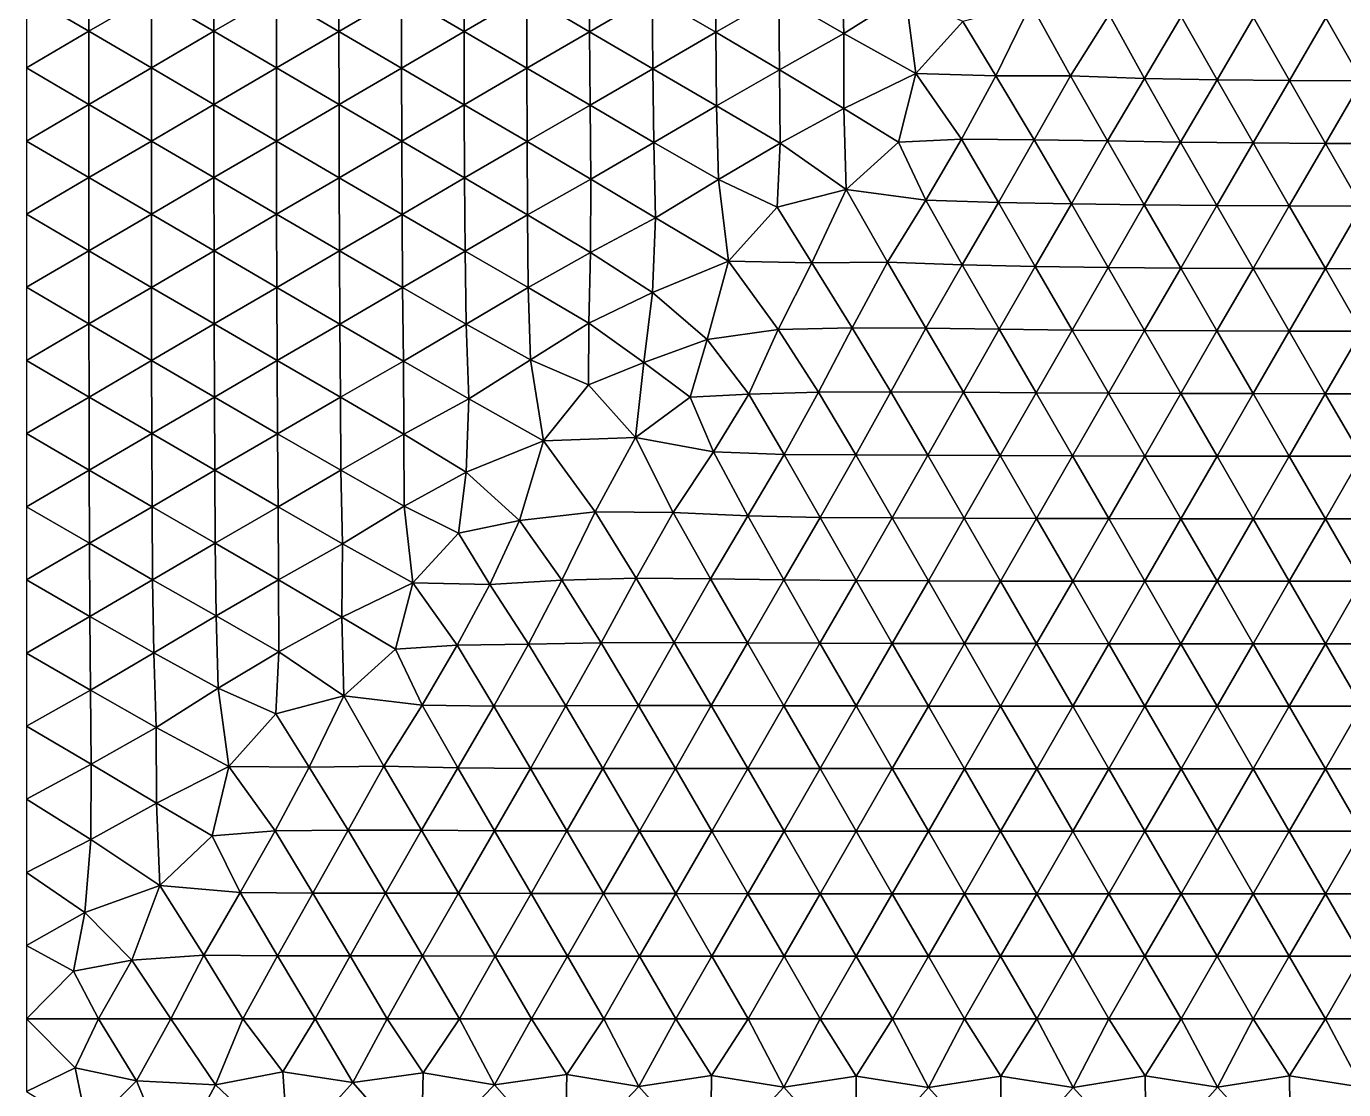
# Model space of a CAD drawing. Header units: metres. Extents: x 1 to 72, y -280 to 0.
# Drawn here: x 1 to 4.651, y -7.696 to -4.75 of the extents above; entities that cross this region are included whole.
import ezdxf

# ---------------------------------------------------------------- set-up
doc = ezdxf.new("R2010")
doc.units = ezdxf.units.M

msp = doc.modelspace()

# ---------------------------------------------------------------- linework, layer by layer
at = {"layer": 'layer', "color": 0}
for points in [[(1.17323, -4.56082), (1, -4.66216), (1.17324, -4.76352)], [(1.17323, -4.56082), (1.17324, -4.76352), (1.34646, -4.66218)], [(1.51968, -4.56084), (1.34646, -4.66218), (1.51974, -4.76356)], [(1.51968, -4.56084), (1.51974, -4.76356), (1.69297, -4.66223)], [(1.86622, -4.5609), (1.69297, -4.66223), (1.86635, -4.76366)], [(1.86622, -4.5609), (1.86635, -4.76366), (2.03964, -4.66237)], [(2.21295, -4.56109), (2.03964, -4.66237), (2.21329, -4.76399)], [(2.21295, -4.56109), (2.21329, -4.76399), (2.38674, -4.66276)], [(2.56021, -4.56149), (2.38674, -4.66276), (2.56111, -4.76476)], [(2.56021, -4.56149), (2.56111, -4.76476), (2.7348, -4.66353)], [(2.90857, -4.56224), (2.7348, -4.66353), (2.91049, -4.76614)], [(2.90857, -4.56224), (2.91049, -4.76614), (3.08509, -4.66498)], [(3.25876, -4.56261), (3.08509, -4.66498), (3.26585, -4.76939)], [(3.25876, -4.56261), (3.26585, -4.76939), (3.43617, -4.66182)], [(1, -4.66216), (1, -4.86486), (1.17324, -4.76352)], [(1.34646, -4.66218), (1.17324, -4.76352), (1.34651, -4.86489)], [(1.34646, -4.66218), (1.34651, -4.86489), (1.51974, -4.76356)], [(1.69297, -4.66223), (1.51974, -4.76356), (1.69309, -4.86496)], [(1.69297, -4.66223), (1.69309, -4.86496), (1.86635, -4.76366)], [(2.03964, -4.66237), (1.86635, -4.76366), (2.0399, -4.86519)], [(2.03964, -4.66237), (2.0399, -4.86519), (2.21329, -4.76399)], [(2.38674, -4.66276), (2.21329, -4.76399), (2.38741, -4.86591)], [(2.38674, -4.66276), (2.38741, -4.86591), (2.56111, -4.76476)], [(2.7348, -4.66353), (2.56111, -4.76476), (2.73649, -4.86726)], [(2.7348, -4.66353), (2.73649, -4.86726), (2.91049, -4.76614)], [(3.08509, -4.66498), (2.91049, -4.76614), (3.08766, -4.87004)], [(3.08509, -4.66498), (3.08766, -4.87004), (3.26585, -4.76939)], [(3.43617, -4.66182), (3.26585, -4.76939), (3.46519, -4.88061)], [(3.43617, -4.66182), (3.46519, -4.88061), (3.59504, -4.73598)], [(3.59504, -4.73598), (3.68705, -4.88657), (3.78409, -4.68799)], [(3.68705, -4.88657), (3.89344, -4.88645), (3.78409, -4.68799)], [(3.78409, -4.68799), (3.89344, -4.88645), (4.00106, -4.71691)], [(3.59504, -4.73598), (3.46519, -4.88061), (3.68705, -4.88657)], [(3.89344, -4.88645), (4.09839, -4.89401), (4.00106, -4.71691)], [(4.00106, -4.71691), (4.09839, -4.89401), (4.20039, -4.72263)], [(4.09839, -4.89401), (4.29985, -4.89789), (4.20039, -4.72263)], [(4.20039, -4.72263), (4.29985, -4.89789), (4.40087, -4.72504)], [(4.29985, -4.89789), (4.50055, -4.89981), (4.40087, -4.72504)], [(4.40087, -4.72504), (4.50055, -4.89981), (4.60151, -4.72645)], [(4.50055, -4.89981), (4.70092, -4.90074), (4.60151, -4.72645)], [(4.60151, -4.72645), (4.70092, -4.90074), (4.80192, -4.72717)], [(1.17324, -4.76352), (1, -4.86486), (1.17327, -4.96623)], [(1.17324, -4.76352), (1.17327, -4.96623), (1.34651, -4.86489)], [(1.51974, -4.76356), (1.34651, -4.86489), (1.51984, -4.96628)], [(1.51974, -4.76356), (1.51984, -4.96628), (1.69309, -4.86496)], [(1.86635, -4.76366), (1.69309, -4.86496), (1.86659, -4.96643)], [(1.86635, -4.76366), (1.86659, -4.96643), (2.0399, -4.86519)], [(2.21329, -4.76399), (2.0399, -4.86519), (2.21379, -4.96695)], [(2.21329, -4.76399), (2.21379, -4.96695), (2.38741, -4.86591)], [(2.56111, -4.76476), (2.38741, -4.86591), (2.56245, -4.96844)], [(2.56111, -4.76476), (2.56245, -4.96844), (2.73649, -4.86726)], [(2.91049, -4.76614), (2.73649, -4.86726), (2.91306, -4.9702)], [(2.91049, -4.76614), (2.91306, -4.9702), (3.08766, -4.87004)], [(3.26585, -4.76939), (3.08766, -4.87004), (3.26578, -4.97755)], [(3.26585, -4.76939), (3.26578, -4.97755), (3.46519, -4.88061)], [(1, -4.86486), (1, -5.06757), (1.17327, -4.96623)], [(1.34651, -4.86489), (1.17327, -4.96623), (1.34658, -5.06761)], [(1.34651, -4.86489), (1.34658, -5.06761), (1.51984, -4.96628)], [(1.69309, -4.86496), (1.51984, -4.96628), (1.6933, -5.06771)], [(1.69309, -4.86496), (1.6933, -5.06771), (1.86659, -4.96643)], [(2.0399, -4.86519), (1.86659, -4.96643), (2.04035, -5.06802)], [(2.0399, -4.86519), (2.04035, -5.06802), (2.21379, -4.96695)], [(2.38741, -4.86591), (2.21379, -4.96695), (2.38827, -5.06921)], [(2.38741, -4.86591), (2.38827, -5.06921), (2.56245, -4.96844)], [(2.73649, -4.86726), (2.56245, -4.96844), (2.73932, -5.07187)], [(2.73649, -4.86726), (2.73932, -5.07187), (2.91306, -4.9702)], [(3.08766, -4.87004), (2.91306, -4.9702), (3.08914, -5.07375)], [(3.08766, -4.87004), (3.08914, -5.07375), (3.26578, -4.97755)], [(3.46519, -4.88061), (3.26578, -4.97755), (3.41735, -5.07097)], [(3.46519, -4.88061), (3.41735, -5.07097), (3.5916, -5.06227)], [(3.46519, -4.88061), (3.5916, -5.06227), (3.68705, -4.88657)], [(3.5916, -5.06227), (3.79328, -5.06402), (3.68705, -4.88657)], [(3.68705, -4.88657), (3.79328, -5.06402), (3.89344, -4.88645)], [(3.79328, -5.06402), (3.99652, -5.06722), (3.89344, -4.88645)], [(3.89344, -4.88645), (3.99652, -5.06722), (4.09839, -4.89401)], [(3.99652, -5.06722), (4.1988, -5.07075), (4.09839, -4.89401)], [(4.09839, -4.89401), (4.1988, -5.07075), (4.29985, -4.89789)], [(4.1988, -5.07075), (4.39985, -5.07293), (4.29985, -4.89789)], [(4.29985, -4.89789), (4.39985, -5.07293), (4.50055, -4.89981)], [(4.39985, -5.07293), (4.60032, -5.07405), (4.50055, -4.89981)], [(4.50055, -4.89981), (4.60032, -5.07405), (4.70092, -4.90074)], [(4.60032, -5.07405), (4.80051, -5.07455), (4.70092, -4.90074)], [(1.17327, -4.96623), (1, -5.06757), (1.17332, -5.16894)], [(1.17327, -4.96623), (1.17332, -5.16894), (1.34658, -5.06761)], [(1.51984, -4.96628), (1.34658, -5.06761), (1.52, -5.16901)], [(1.51984, -4.96628), (1.52, -5.16901), (1.6933, -5.06771)], [(1.86659, -4.96643), (1.6933, -5.06771), (1.86701, -5.16921)], [(1.86659, -4.96643), (1.86701, -5.16921), (2.04035, -5.06802)], [(2.21379, -4.96695), (2.04035, -5.06802), (2.21451, -5.16985)], [(2.21379, -4.96695), (2.21451, -5.16985), (2.38827, -5.06921)], [(2.56245, -4.96844), (2.38827, -5.06921), (2.56405, -5.1728)], [(2.56245, -4.96844), (2.56405, -5.1728), (2.73932, -5.07187)], [(2.91306, -4.9702), (2.73932, -5.07187), (2.91833, -5.17415)], [(2.91306, -4.9702), (2.91833, -5.17415), (3.08914, -5.07375)], [(3.26578, -4.97755), (3.08914, -5.07375), (3.27245, -5.20185)], [(3.26578, -4.97755), (3.27245, -5.20185), (3.41735, -5.07097)], [(1, -5.06757), (1, -5.27027), (1.17332, -5.16894)], [(1.34658, -5.06761), (1.17332, -5.16894), (1.3467, -5.27033)], [(1.34658, -5.06761), (1.3467, -5.27033), (1.52, -5.16901)], [(1.6933, -5.06771), (1.52, -5.16901), (1.69366, -5.27047)], [(1.6933, -5.06771), (1.69366, -5.27047), (1.86701, -5.16921)], [(2.04035, -5.06802), (1.86701, -5.16921), (2.04116, -5.27082)], [(2.04035, -5.06802), (2.04116, -5.27082), (2.21451, -5.16985)], [(2.38827, -5.06921), (2.21451, -5.16985), (2.38906, -5.27221)], [(2.38827, -5.06921), (2.38906, -5.27221), (2.56405, -5.1728)], [(2.73932, -5.07187), (2.56405, -5.1728), (2.74408, -5.2802)], [(2.73932, -5.07187), (2.74408, -5.2802), (2.91833, -5.17415)], [(3.08914, -5.07375), (2.91833, -5.17415), (3.08044, -5.25072)], [(3.08914, -5.07375), (3.08044, -5.25072), (3.27245, -5.20185)], [(3.27245, -5.20185), (3.49261, -5.23146), (3.41735, -5.07097)], [(3.41735, -5.07097), (3.49261, -5.23146), (3.5916, -5.06227)], [(3.49261, -5.23146), (3.69405, -5.23791), (3.5916, -5.06227)], [(3.5916, -5.06227), (3.69405, -5.23791), (3.79328, -5.06402)], [(3.69405, -5.23791), (3.89625, -5.24146), (3.79328, -5.06402)], [(3.79328, -5.06402), (3.89625, -5.24146), (3.99652, -5.06722)], [(3.89625, -5.24146), (4.09818, -5.24419), (3.99652, -5.06722)], [(3.99652, -5.06722), (4.09818, -5.24419), (4.1988, -5.07075)], [(4.09818, -5.24419), (4.29937, -5.24615), (4.1988, -5.07075)], [(4.1988, -5.07075), (4.29937, -5.24615), (4.39985, -5.07293)], [(4.29937, -5.24615), (4.49994, -5.24728), (4.39985, -5.07293)], [(4.39985, -5.07293), (4.49994, -5.24728), (4.60032, -5.07405)], [(4.49994, -5.24728), (4.70018, -5.24784), (4.60032, -5.07405)], [(4.60032, -5.07405), (4.70018, -5.24784), (4.80051, -5.07455)], [(1.17332, -5.16894), (1, -5.27027), (1.1734, -5.37165)], [(1.17332, -5.16894), (1.1734, -5.37165), (1.3467, -5.27033)], [(1.52, -5.16901), (1.3467, -5.27033), (1.52027, -5.37175)], [(1.52, -5.16901), (1.52027, -5.37175), (1.69366, -5.27047)], [(1.86701, -5.16921), (1.69366, -5.27047), (1.86776, -5.37203)], [(1.86701, -5.16921), (1.86776, -5.37203), (2.04116, -5.27082)], [(2.21451, -5.16985), (2.04116, -5.27082), (2.21587, -5.37249)], [(2.21451, -5.16985), (2.21587, -5.37249), (2.38906, -5.27221)], [(2.56405, -5.1728), (2.38906, -5.27221), (2.56332, -5.37627)], [(2.56405, -5.1728), (2.56332, -5.37627), (2.74408, -5.2802)], [(2.91833, -5.17415), (2.74408, -5.2802), (2.94637, -5.40043)], [(2.91833, -5.17415), (2.94637, -5.40043), (3.08044, -5.25072)], [(3.08044, -5.25072), (3.17656, -5.40526), (3.27245, -5.20185)], [(3.17656, -5.40526), (3.38637, -5.40365), (3.27245, -5.20185)], [(3.27245, -5.20185), (3.38637, -5.40365), (3.49261, -5.23146)], [(3.08044, -5.25072), (2.94637, -5.40043), (3.17656, -5.40526)], [(3.38637, -5.40365), (3.59335, -5.41087), (3.49261, -5.23146)], [(3.49261, -5.23146), (3.59335, -5.41087), (3.69405, -5.23791)], [(3.59335, -5.41087), (3.79624, -5.41514), (3.69405, -5.23791)], [(3.69405, -5.23791), (3.79624, -5.41514), (3.89625, -5.24146)], [(3.79624, -5.41514), (3.99802, -5.41781), (3.89625, -5.24146)], [(3.89625, -5.24146), (3.99802, -5.41781), (4.09818, -5.24419)], [(3.99802, -5.41781), (4.19913, -5.41952), (4.09818, -5.24419)], [(4.09818, -5.24419), (4.19913, -5.41952), (4.29937, -5.24615)], [(4.19913, -5.41952), (4.39973, -5.42055), (4.29937, -5.24615)], [(4.29937, -5.24615), (4.39973, -5.42055), (4.49994, -5.24728)], [(4.39973, -5.42055), (4.6, -5.42109), (4.49994, -5.24728)], [(4.49994, -5.24728), (4.6, -5.42109), (4.70018, -5.24784)], [(4.6, -5.42109), (4.8001, -5.42133), (4.70018, -5.24784)], [(1, -5.27027), (1, -5.47297), (1.1734, -5.37165)], [(1.3467, -5.27033), (1.1734, -5.37165), (1.3469, -5.47304)], [(1.3467, -5.27033), (1.3469, -5.47304), (1.52027, -5.37175)], [(1.69366, -5.27047), (1.52027, -5.37175), (1.69422, -5.47326)], [(1.69366, -5.27047), (1.69422, -5.47326), (1.86776, -5.37203)], [(2.04116, -5.27082), (1.86776, -5.37203), (2.04274, -5.47374)], [(2.04116, -5.27082), (2.04274, -5.47374), (2.21587, -5.37249)], [(2.38906, -5.27221), (2.21587, -5.37249), (2.39034, -5.47364)], [(2.38906, -5.27221), (2.39034, -5.47364), (2.56332, -5.37627)], [(2.74408, -5.2802), (2.56332, -5.37627), (2.7352, -5.48766)], [(2.74408, -5.2802), (2.7352, -5.48766), (2.94637, -5.40043)], [(1.1734, -5.37165), (1, -5.47297), (1.17352, -5.57435)], [(1.1734, -5.37165), (1.17352, -5.57435), (1.3469, -5.47304)], [(1.52027, -5.37175), (1.3469, -5.47304), (1.52068, -5.57449)], [(1.52027, -5.37175), (1.52068, -5.57449), (1.69422, -5.47326)], [(1.86776, -5.37203), (1.69422, -5.47326), (1.86892, -5.57497)], [(1.86776, -5.37203), (1.86892, -5.57497), (2.04274, -5.47374)], [(2.21587, -5.37249), (2.04274, -5.47374), (2.21929, -5.57535)], [(2.21587, -5.37249), (2.21929, -5.57535), (2.39034, -5.47364)], [(2.56332, -5.37627), (2.39034, -5.47364), (2.5592, -5.57244)], [(2.56332, -5.37627), (2.5592, -5.57244), (2.7352, -5.48766)], [(2.94637, -5.40043), (2.7352, -5.48766), (2.88705, -5.61715)], [(2.94637, -5.40043), (2.88705, -5.61715), (3.08327, -5.58996)], [(2.94637, -5.40043), (3.08327, -5.58996), (3.17656, -5.40526)], [(3.08327, -5.58996), (3.28877, -5.58532), (3.17656, -5.40526)], [(3.17656, -5.40526), (3.28877, -5.58532), (3.38637, -5.40365)], [(3.28877, -5.58532), (3.49326, -5.58614), (3.38637, -5.40365)], [(3.38637, -5.40365), (3.49326, -5.58614), (3.59335, -5.41087)], [(3.49326, -5.58614), (3.69635, -5.58909), (3.59335, -5.41087)], [(3.59335, -5.41087), (3.69635, -5.58909), (3.79624, -5.41514)], [(3.69635, -5.58909), (3.89809, -5.59143), (3.79624, -5.41514)], [(3.79624, -5.41514), (3.89809, -5.59143), (3.99802, -5.41781)], [(3.89809, -5.59143), (4.09909, -5.59296), (3.99802, -5.41781)], [(3.99802, -5.41781), (4.09909, -5.59296), (4.19913, -5.41952)], [(4.09909, -5.59296), (4.29964, -5.59385), (4.19913, -5.41952)], [(4.19913, -5.41952), (4.29964, -5.59385), (4.39973, -5.42055)], [(4.29964, -5.59385), (4.4999, -5.59434), (4.39973, -5.42055)], [(4.39973, -5.42055), (4.4999, -5.59434), (4.6, -5.42109)], [(4.4999, -5.59434), (4.70001, -5.59457), (4.6, -5.42109)], [(4.6, -5.42109), (4.70001, -5.59457), (4.8001, -5.42133)], [(1, -5.47297), (1, -5.67568), (1.17352, -5.57435)], [(1.3469, -5.47304), (1.17352, -5.57435), (1.34719, -5.67574)], [(1.3469, -5.47304), (1.34719, -5.67574), (1.52068, -5.57449)], [(1.69422, -5.47326), (1.52068, -5.57449), (1.69499, -5.67604)], [(1.69422, -5.47326), (1.69499, -5.67604), (1.86892, -5.57497)], [(2.04274, -5.47374), (1.86892, -5.57497), (2.04523, -5.67721)], [(2.04274, -5.47374), (2.04523, -5.67721), (2.21929, -5.57535)], [(2.39034, -5.47364), (2.21929, -5.57535), (2.39748, -5.67395)], [(2.39034, -5.47364), (2.39748, -5.67395), (2.5592, -5.57244)], [(2.7352, -5.48766), (2.5592, -5.57244), (2.71169, -5.68094)], [(2.7352, -5.48766), (2.71169, -5.68094), (2.88705, -5.61715)], [(1.17352, -5.57435), (1, -5.67568), (1.17371, -5.77704)], [(1.17352, -5.57435), (1.17371, -5.77704), (1.34719, -5.67574)], [(1.52068, -5.57449), (1.34719, -5.67574), (1.52127, -5.77718)], [(1.52068, -5.57449), (1.52127, -5.77718), (1.69499, -5.67604)], [(1.86892, -5.57497), (1.69499, -5.67604), (1.87018, -5.77783)], [(1.86892, -5.57497), (1.87018, -5.77783), (2.04523, -5.67721)], [(2.21929, -5.57535), (2.04523, -5.67721), (2.22637, -5.78163)], [(2.21929, -5.57535), (2.22637, -5.78163), (2.39748, -5.67395)], [(2.5592, -5.57244), (2.39748, -5.67395), (2.55818, -5.74293)], [(2.5592, -5.57244), (2.55818, -5.74293), (2.71169, -5.68094)], [(3.08327, -5.58996), (3.19529, -5.76347), (3.28877, -5.58532)], [(3.19529, -5.76347), (3.39562, -5.76257), (3.28877, -5.58532)], [(3.28877, -5.58532), (3.39562, -5.76257), (3.49326, -5.58614)], [(2.71169, -5.68094), (2.83961, -5.77698), (2.88705, -5.61715)], [(2.83961, -5.77698), (3.00198, -5.76893), (2.88705, -5.61715)], [(2.88705, -5.61715), (3.00198, -5.76893), (3.08327, -5.58996)], [(3.00198, -5.76893), (3.19529, -5.76347), (3.08327, -5.58996)], [(3.39562, -5.76257), (3.59712, -5.76368), (3.49326, -5.58614)], [(3.49326, -5.58614), (3.59712, -5.76368), (3.69635, -5.58909)], [(3.59712, -5.76368), (3.79838, -5.76524), (3.69635, -5.58909)], [(3.69635, -5.58909), (3.79838, -5.76524), (3.89809, -5.59143)], [(3.79838, -5.76524), (3.99918, -5.76644), (3.89809, -5.59143)], [(3.89809, -5.59143), (3.99918, -5.76644), (4.09909, -5.59296)], [(3.99918, -5.76644), (4.19964, -5.76719), (4.09909, -5.59296)], [(4.09909, -5.59296), (4.19964, -5.76719), (4.29964, -5.59385)], [(4.19964, -5.76719), (4.39987, -5.76759), (4.29964, -5.59385)], [(4.29964, -5.59385), (4.39987, -5.76759), (4.4999, -5.59434)], [(4.39987, -5.76759), (4.59997, -5.76779), (4.4999, -5.59434)], [(4.4999, -5.59434), (4.59997, -5.76779), (4.70001, -5.59457)], [(4.59997, -5.76779), (4.80001, -5.76788), (4.70001, -5.59457)], [(1, -5.67568), (1, -5.87838), (1.17371, -5.77704)], [(1.34719, -5.67574), (1.17371, -5.77704), (1.34767, -5.8784)], [(1.34719, -5.67574), (1.34767, -5.8784), (1.52127, -5.77718)], [(1.69499, -5.67604), (1.52127, -5.77718), (1.69606, -5.87871)], [(1.69499, -5.67604), (1.69606, -5.87871), (1.87018, -5.77783)], [(2.04523, -5.67721), (1.87018, -5.77783), (2.04615, -5.88018)], [(2.04523, -5.67721), (2.04615, -5.88018), (2.22637, -5.78163)], [(2.39748, -5.67395), (2.22637, -5.78163), (2.43313, -5.89812)], [(2.39748, -5.67395), (2.43313, -5.89812), (2.55818, -5.74293)], [(2.55818, -5.74293), (2.68844, -5.88887), (2.71169, -5.68094)], [(2.71169, -5.68094), (2.68844, -5.88887), (2.83961, -5.77698)], [(2.55818, -5.74293), (2.43313, -5.89812), (2.68844, -5.88887)], [(3.00198, -5.76893), (3.10022, -5.93628), (3.19529, -5.76347)], [(3.10022, -5.93628), (3.29845, -5.9374), (3.19529, -5.76347)], [(3.19529, -5.76347), (3.29845, -5.9374), (3.39562, -5.76257)], [(3.29845, -5.9374), (3.49842, -5.93818), (3.39562, -5.76257)], [(3.39562, -5.76257), (3.49842, -5.93818), (3.59712, -5.76368)], [(3.49842, -5.93818), (3.69891, -5.93912), (3.59712, -5.76368)], [(3.59712, -5.76368), (3.69891, -5.93912), (3.79838, -5.76524)], [(3.69891, -5.93912), (3.89938, -5.93996), (3.79838, -5.76524)], [(3.79838, -5.76524), (3.89938, -5.93996), (3.99918, -5.76644)], [(3.89938, -5.93996), (4.0997, -5.94053), (3.99918, -5.76644)], [(3.99918, -5.76644), (4.0997, -5.94053), (4.19964, -5.76719)], [(4.0997, -5.94053), (4.29987, -5.94086), (4.19964, -5.76719)], [(4.19964, -5.76719), (4.29987, -5.94086), (4.39987, -5.76759)], [(4.29987, -5.94086), (4.49996, -5.94102), (4.39987, -5.76759)], [(4.39987, -5.76759), (4.49996, -5.94102), (4.59997, -5.76779)], [(4.49996, -5.94102), (4.7, -5.9411), (4.59997, -5.76779)], [(4.59997, -5.76779), (4.7, -5.9411), (4.80001, -5.76788)], [(1.17371, -5.77704), (1, -5.87838), (1.17405, -5.97971)], [(1.17371, -5.77704), (1.17405, -5.97971), (1.34767, -5.8784)], [(1.52127, -5.77718), (1.34767, -5.8784), (1.52219, -5.97979)], [(1.52127, -5.77718), (1.52219, -5.97979), (1.69606, -5.87871)], [(1.87018, -5.77783), (1.69606, -5.87871), (1.87179, -5.98017)], [(1.87018, -5.77783), (1.87179, -5.98017), (2.04615, -5.88018)], [(2.22637, -5.78163), (2.04615, -5.88018), (2.21912, -5.9854)], [(2.22637, -5.78163), (2.21912, -5.9854), (2.43313, -5.89812)], [(2.68844, -5.88887), (2.90417, -5.92936), (2.83961, -5.77698)], [(2.90417, -5.92936), (3.00198, -5.76893), (2.83961, -5.77698)], [(2.90417, -5.92936), (3.10022, -5.93628), (3.00198, -5.76893)], [(1, -5.87838), (1, -6.08108), (1.17405, -5.97971)], [(1.34767, -5.8784), (1.17405, -5.97971), (1.34846, -6.08098)], [(1.34767, -5.8784), (1.34846, -6.08098), (1.52219, -5.97979)], [(1.69606, -5.87871), (1.52219, -5.97979), (1.69779, -6.08138)], [(1.69606, -5.87871), (1.69779, -6.08138), (1.87179, -5.98017)], [(2.04615, -5.88018), (1.87179, -5.98017), (2.04663, -6.07924)], [(2.04615, -5.88018), (2.04663, -6.07924), (2.21912, -5.9854)], [(2.43313, -5.89812), (2.21912, -5.9854), (2.36626, -6.11914)], [(2.43313, -5.89812), (2.36626, -6.11914), (2.57631, -6.09483)], [(2.43313, -5.89812), (2.57631, -6.09483), (2.68844, -5.88887)], [(2.57631, -6.09483), (2.79281, -6.09692), (2.68844, -5.88887)], [(2.68844, -5.88887), (2.79281, -6.09692), (2.90417, -5.92936)], [(2.79281, -6.09692), (2.99907, -6.10664), (2.90417, -5.92936)], [(2.90417, -5.92936), (2.99907, -6.10664), (3.10022, -5.93628)], [(2.99907, -6.10664), (3.1996, -6.11059), (3.10022, -5.93628)], [(3.10022, -5.93628), (3.1996, -6.11059), (3.29845, -5.9374)], [(3.1996, -6.11059), (3.39942, -6.11207), (3.29845, -5.9374)], [(3.29845, -5.9374), (3.39942, -6.11207), (3.49842, -5.93818)], [(3.39942, -6.11207), (3.59945, -6.11288), (3.49842, -5.93818)], [(3.49842, -5.93818), (3.59945, -6.11288), (3.69891, -5.93912)], [(3.59945, -6.11288), (3.79962, -6.11347), (3.69891, -5.93912)], [(3.69891, -5.93912), (3.79962, -6.11347), (3.89938, -5.93996)], [(3.79962, -6.11347), (3.99978, -6.11388), (3.89938, -5.93996)], [(3.89938, -5.93996), (3.99978, -6.11388), (4.0997, -5.94053)], [(3.99978, -6.11388), (4.1999, -6.11412), (4.0997, -5.94053)], [(4.0997, -5.94053), (4.1999, -6.11412), (4.29987, -5.94086)], [(4.1999, -6.11412), (4.39996, -6.11425), (4.29987, -5.94086)], [(4.29987, -5.94086), (4.39996, -6.11425), (4.49996, -5.94102)], [(4.39996, -6.11425), (4.59999, -6.11431), (4.49996, -5.94102)], [(4.49996, -5.94102), (4.59999, -6.11431), (4.7, -5.9411)], [(4.59999, -6.11431), (4.8, -6.11434), (4.7, -5.9411)], [(1.17405, -5.97971), (1, -6.08108), (1.17466, -6.18238)], [(1.17405, -5.97971), (1.17466, -6.18238), (1.34846, -6.08098)], [(1.52219, -5.97979), (1.34846, -6.08098), (1.52351, -6.18216)], [(1.52219, -5.97979), (1.52351, -6.18216), (1.69779, -6.08138)], [(1.87179, -5.98017), (1.69779, -6.08138), (1.87639, -6.1839)], [(1.87179, -5.98017), (1.87639, -6.1839), (2.04663, -6.07924)], [(2.21912, -5.9854), (2.04663, -6.07924), (2.19752, -6.15432)], [(2.21912, -5.9854), (2.19752, -6.15432), (2.36626, -6.11914)], [(1, -6.08108), (1, -6.28378), (1.17466, -6.18238)], [(1.34846, -6.08098), (1.17466, -6.18238), (1.34994, -6.28346)], [(1.34846, -6.08098), (1.34994, -6.28346), (1.52351, -6.18216)], [(1.69779, -6.08138), (1.52351, -6.18216), (1.69919, -6.28362)], [(1.69779, -6.08138), (1.69919, -6.28362), (1.87639, -6.1839)], [(2.04663, -6.07924), (1.87639, -6.1839), (2.07082, -6.29172)], [(2.04663, -6.07924), (2.07082, -6.29172), (2.19752, -6.15432)], [(2.36626, -6.11914), (2.48394, -6.28498), (2.57631, -6.09483)], [(2.48394, -6.28498), (2.69011, -6.27897), (2.57631, -6.09483)], [(2.57631, -6.09483), (2.69011, -6.27897), (2.79281, -6.09692)], [(2.19752, -6.15432), (2.28438, -6.29621), (2.36626, -6.11914)], [(2.28438, -6.29621), (2.48394, -6.28498), (2.36626, -6.11914)], [(2.69011, -6.27897), (2.89626, -6.28052), (2.79281, -6.09692)], [(2.79281, -6.09692), (2.89626, -6.28052), (2.99907, -6.10664)], [(2.89626, -6.28052), (3.09901, -6.28372), (2.99907, -6.10664)], [(2.99907, -6.10664), (3.09901, -6.28372), (3.1996, -6.11059)], [(3.09901, -6.28372), (3.29968, -6.28556), (3.1996, -6.11059)], [(3.1996, -6.11059), (3.29968, -6.28556), (3.39942, -6.11207)], [(3.29968, -6.28556), (3.49977, -6.28644), (3.39942, -6.11207)], [(3.39942, -6.11207), (3.49977, -6.28644), (3.59945, -6.11288)], [(3.49977, -6.28644), (3.69981, -6.28691), (3.59945, -6.11288)], [(3.59945, -6.11288), (3.69981, -6.28691), (3.79962, -6.11347)], [(3.69981, -6.28691), (3.89987, -6.28721), (3.79962, -6.11347)], [(3.79962, -6.11347), (3.89987, -6.28721), (3.99978, -6.11388)], [(3.89987, -6.28721), (4.09993, -6.28738), (3.99978, -6.11388)], [(3.99978, -6.11388), (4.09993, -6.28738), (4.1999, -6.11412)], [(4.09993, -6.28738), (4.29997, -6.28748), (4.1999, -6.11412)], [(4.1999, -6.11412), (4.29997, -6.28748), (4.39996, -6.11425)], [(4.29997, -6.28748), (4.49999, -6.28753), (4.39996, -6.11425)], [(4.39996, -6.11425), (4.49999, -6.28753), (4.59999, -6.11431)], [(4.49999, -6.28753), (4.7, -6.28755), (4.59999, -6.11431)], [(4.59999, -6.11431), (4.7, -6.28755), (4.8, -6.11434)], [(2.19752, -6.15432), (2.07082, -6.29172), (2.28438, -6.29621)], [(1.17466, -6.18238), (1, -6.28378), (1.17588, -6.38525)], [(1.17466, -6.18238), (1.17588, -6.38525), (1.34994, -6.28346)], [(1.52351, -6.18216), (1.34994, -6.28346), (1.52572, -6.38373)], [(1.52351, -6.18216), (1.52572, -6.38373), (1.69919, -6.28362)], [(1.87639, -6.1839), (1.69919, -6.28362), (1.87459, -6.3873)], [(1.87639, -6.1839), (1.87459, -6.3873), (2.07082, -6.29172)], [(2.48394, -6.28498), (2.59267, -6.45815), (2.69011, -6.27897)], [(2.59267, -6.45815), (2.7958, -6.45687), (2.69011, -6.27897)], [(2.69011, -6.27897), (2.7958, -6.45687), (2.89626, -6.28052)], [(1, -6.28378), (1, -6.48649), (1.17588, -6.38525)], [(1.34994, -6.28346), (1.17588, -6.38525), (1.35315, -6.4863)], [(1.34994, -6.28346), (1.35315, -6.4863), (1.52572, -6.38373)], [(1.69919, -6.28362), (1.52572, -6.38373), (1.69986, -6.48317)], [(1.69919, -6.28362), (1.69986, -6.48317), (1.87459, -6.3873)], [(2.07082, -6.29172), (1.87459, -6.3873), (2.02331, -6.47605)], [(2.07082, -6.29172), (2.02331, -6.47605), (2.1939, -6.46509)], [(2.07082, -6.29172), (2.1939, -6.46509), (2.28438, -6.29621)], [(2.1939, -6.46509), (2.39129, -6.46193), (2.28438, -6.29621)], [(2.28438, -6.29621), (2.39129, -6.46193), (2.48394, -6.28498)], [(2.39129, -6.46193), (2.59267, -6.45815), (2.48394, -6.28498)], [(2.7958, -6.45687), (2.99831, -6.45778), (2.89626, -6.28052)], [(2.89626, -6.28052), (2.99831, -6.45778), (3.09901, -6.28372)], [(2.99831, -6.45778), (3.19949, -6.45906), (3.09901, -6.28372)], [(3.09901, -6.28372), (3.19949, -6.45906), (3.29968, -6.28556)], [(3.19949, -6.45906), (3.39984, -6.45987), (3.29968, -6.28556)], [(3.29968, -6.28556), (3.39984, -6.45987), (3.49977, -6.28644)], [(3.39984, -6.45987), (3.59991, -6.46029), (3.49977, -6.28644)], [(3.49977, -6.28644), (3.59991, -6.46029), (3.69981, -6.28691)], [(3.59991, -6.46029), (3.79993, -6.46051), (3.69981, -6.28691)], [(3.69981, -6.28691), (3.79993, -6.46051), (3.89987, -6.28721)], [(3.79993, -6.46051), (3.99996, -6.46064), (3.89987, -6.28721)], [(3.89987, -6.28721), (3.99996, -6.46064), (4.09993, -6.28738)], [(3.99996, -6.46064), (4.19998, -6.46071), (4.09993, -6.28738)], [(4.09993, -6.28738), (4.19998, -6.46071), (4.29997, -6.28748)], [(4.19998, -6.46071), (4.39999, -6.46074), (4.29997, -6.28748)], [(4.29997, -6.28748), (4.39999, -6.46074), (4.49999, -6.28753)], [(4.39999, -6.46074), (4.6, -6.46076), (4.49999, -6.28753)], [(4.49999, -6.28753), (4.6, -6.46076), (4.7, -6.28755)], [(4.6, -6.46076), (4.8, -6.46076), (4.7, -6.28755)], [(1.17588, -6.38525), (1, -6.48649), (1.178, -6.58911)], [(1.17588, -6.38525), (1.178, -6.58911), (1.35315, -6.4863)], [(1.52572, -6.38373), (1.35315, -6.4863), (1.5314, -6.58372)], [(1.52572, -6.38373), (1.5314, -6.58372), (1.69986, -6.48317)], [(1.87459, -6.3873), (1.69986, -6.48317), (1.87989, -6.60517)], [(1.87459, -6.3873), (1.87989, -6.60517), (2.02331, -6.47605)], [(2.39129, -6.46193), (2.49542, -6.63315), (2.59267, -6.45815)], [(2.49542, -6.63315), (2.69676, -6.63227), (2.59267, -6.45815)], [(2.59267, -6.45815), (2.69676, -6.63227), (2.7958, -6.45687)], [(2.69676, -6.63227), (2.89829, -6.63221), (2.7958, -6.45687)], [(2.7958, -6.45687), (2.89829, -6.63221), (2.99831, -6.45778)], [(2.89829, -6.63221), (3.09932, -6.63273), (2.99831, -6.45778)], [(2.99831, -6.45778), (3.09932, -6.63273), (3.19949, -6.45906)], [(3.09932, -6.63273), (3.29979, -6.63327), (3.19949, -6.45906)], [(3.19949, -6.45906), (3.29979, -6.63327), (3.39984, -6.45987)], [(3.29979, -6.63327), (3.49993, -6.63361), (3.39984, -6.45987)], [(3.39984, -6.45987), (3.49993, -6.63361), (3.59991, -6.46029)], [(3.49993, -6.63361), (3.69997, -6.63379), (3.59991, -6.46029)], [(3.59991, -6.46029), (3.69997, -6.63379), (3.79993, -6.46051)], [(3.69997, -6.63379), (3.89998, -6.63388), (3.79993, -6.46051)], [(3.79993, -6.46051), (3.89998, -6.63388), (3.99996, -6.46064)], [(3.89998, -6.63388), (4.09999, -6.63393), (3.99996, -6.46064)], [(3.99996, -6.46064), (4.09999, -6.63393), (4.19998, -6.46071)], [(4.09999, -6.63393), (4.29999, -6.63395), (4.19998, -6.46071)], [(4.19998, -6.46071), (4.29999, -6.63395), (4.39999, -6.46074)], [(4.29999, -6.63395), (4.5, -6.63397), (4.39999, -6.46074)], [(4.39999, -6.46074), (4.5, -6.63397), (4.6, -6.46076)], [(4.5, -6.63397), (4.7, -6.63397), (4.6, -6.46076)], [(4.6, -6.46076), (4.7, -6.63397), (4.8, -6.46076)], [(1, -6.48649), (1, -6.68919), (1.178, -6.58911)], [(1.35315, -6.4863), (1.178, -6.58911), (1.36021, -6.6928)], [(1.35315, -6.4863), (1.36021, -6.6928), (1.5314, -6.58372)], [(1.69986, -6.48317), (1.5314, -6.58372), (1.69098, -6.65532)], [(1.69986, -6.48317), (1.69098, -6.65532), (1.87989, -6.60517)], [(1.87989, -6.60517), (2.09651, -6.6308), (2.02331, -6.47605)], [(2.02331, -6.47605), (2.09651, -6.6308), (2.1939, -6.46509)], [(2.09651, -6.6308), (2.29517, -6.63368), (2.1939, -6.46509)], [(2.1939, -6.46509), (2.29517, -6.63368), (2.39129, -6.46193)], [(2.29517, -6.63368), (2.49542, -6.63315), (2.39129, -6.46193)], [(1.178, -6.58911), (1, -6.68919), (1.1794, -6.79471)], [(1.178, -6.58911), (1.1794, -6.79471), (1.36021, -6.6928)], [(1.5314, -6.58372), (1.36021, -6.6928), (1.56133, -6.80125)], [(1.5314, -6.58372), (1.56133, -6.80125), (1.69098, -6.65532)], [(1.69098, -6.65532), (1.78403, -6.80313), (1.87989, -6.60517)], [(1.78403, -6.80313), (1.99053, -6.79985), (1.87989, -6.60517)], [(1.87989, -6.60517), (1.99053, -6.79985), (2.09651, -6.6308)], [(1.99053, -6.79985), (2.19537, -6.80458), (2.09651, -6.6308)], [(2.09651, -6.6308), (2.19537, -6.80458), (2.29517, -6.63368)], [(2.19537, -6.80458), (2.39678, -6.80613), (2.29517, -6.63368)], [(2.29517, -6.63368), (2.39678, -6.80613), (2.49542, -6.63315)], [(2.39678, -6.80613), (2.59773, -6.80629), (2.49542, -6.63315)], [(2.49542, -6.63315), (2.59773, -6.80629), (2.69676, -6.63227)], [(2.59773, -6.80629), (2.79863, -6.80625), (2.69676, -6.63227)], [(2.69676, -6.63227), (2.79863, -6.80625), (2.89829, -6.63221)], [(2.79863, -6.80625), (2.99934, -6.80641), (2.89829, -6.63221)], [(2.89829, -6.63221), (2.99934, -6.80641), (3.09932, -6.63273)], [(2.99934, -6.80641), (3.19975, -6.80668), (3.09932, -6.63273)], [(3.09932, -6.63273), (3.19975, -6.80668), (3.29979, -6.63327)], [(3.19975, -6.80668), (3.39992, -6.80691), (3.29979, -6.63327)], [(3.29979, -6.63327), (3.39992, -6.80691), (3.49993, -6.63361)], [(3.39992, -6.80691), (3.59998, -6.80704), (3.49993, -6.63361)], [(3.49993, -6.63361), (3.59998, -6.80704), (3.69997, -6.63379)], [(3.59998, -6.80704), (3.79999, -6.80711), (3.69997, -6.63379)], [(3.69997, -6.63379), (3.79999, -6.80711), (3.89998, -6.63388)], [(3.79999, -6.80711), (3.99999, -6.80715), (3.89998, -6.63388)], [(3.89998, -6.63388), (3.99999, -6.80715), (4.09999, -6.63393)], [(3.99999, -6.80715), (4.2, -6.80716), (4.09999, -6.63393)], [(4.09999, -6.63393), (4.2, -6.80716), (4.29999, -6.63395)], [(4.2, -6.80716), (4.4, -6.80717), (4.29999, -6.63395)], [(4.29999, -6.63395), (4.4, -6.80717), (4.5, -6.63397)], [(4.4, -6.80717), (4.6, -6.80718), (4.5, -6.63397)], [(4.5, -6.63397), (4.6, -6.80718), (4.7, -6.63397)], [(4.6, -6.80718), (4.8, -6.80718), (4.7, -6.63397)], [(1.69098, -6.65532), (1.56133, -6.80125), (1.78403, -6.80313)], [(1, -6.68919), (1, -6.89189), (1.1794, -6.79471)], [(1.36021, -6.6928), (1.1794, -6.79471), (1.36038, -6.90232)], [(1.36021, -6.6928), (1.36038, -6.90232), (1.56133, -6.80125)], [(1.1794, -6.79471), (1, -6.89189), (1.17853, -7.00313)], [(1.1794, -6.79471), (1.17853, -7.00313), (1.36038, -6.90232)], [(1.56133, -6.80125), (1.36038, -6.90232), (1.51469, -6.99265)], [(1.56133, -6.80125), (1.51469, -6.99265), (1.68975, -6.97941)], [(1.56133, -6.80125), (1.68975, -6.97941), (1.78403, -6.80313)], [(1.68975, -6.97941), (1.89166, -6.97731), (1.78403, -6.80313)], [(1.78403, -6.80313), (1.89166, -6.97731), (1.99053, -6.79985)], [(1.89166, -6.97731), (2.09488, -6.97758), (1.99053, -6.79985)], [(1.99053, -6.79985), (2.09488, -6.97758), (2.19537, -6.80458)], [(2.09488, -6.97758), (2.29713, -6.97895), (2.19537, -6.80458)], [(2.19537, -6.80458), (2.29713, -6.97895), (2.39678, -6.80613)], [(2.29713, -6.97895), (2.49828, -6.97963), (2.39678, -6.80613)], [(2.39678, -6.80613), (2.49828, -6.97963), (2.59773, -6.80629)], [(2.49828, -6.97963), (2.69898, -6.97984), (2.59773, -6.80629)], [(2.59773, -6.80629), (2.69898, -6.97984), (2.79863, -6.80625)], [(2.69898, -6.97984), (2.89946, -6.97994), (2.79863, -6.80625)], [(2.79863, -6.80625), (2.89946, -6.97994), (2.99934, -6.80641)], [(2.89946, -6.97994), (3.09976, -6.98007), (2.99934, -6.80641)], [(2.99934, -6.80641), (3.09976, -6.98007), (3.19975, -6.80668)], [(3.09976, -6.98007), (3.29992, -6.9802), (3.19975, -6.80668)], [(3.19975, -6.80668), (3.29992, -6.9802), (3.39992, -6.80691)], [(3.29992, -6.9802), (3.49997, -6.98029), (3.39992, -6.80691)], [(3.39992, -6.80691), (3.49997, -6.98029), (3.59998, -6.80704)], [(3.49997, -6.98029), (3.69999, -6.98034), (3.59998, -6.80704)], [(3.59998, -6.80704), (3.69999, -6.98034), (3.79999, -6.80711)], [(3.69999, -6.98034), (3.9, -6.98036), (3.79999, -6.80711)], [(3.79999, -6.80711), (3.9, -6.98036), (3.99999, -6.80715)], [(3.9, -6.98036), (4.1, -6.98037), (3.99999, -6.80715)], [(3.99999, -6.80715), (4.1, -6.98037), (4.2, -6.80716)], [(4.1, -6.98037), (4.3, -6.98038), (4.2, -6.80716)], [(4.2, -6.80716), (4.3, -6.98038), (4.4, -6.80717)], [(4.3, -6.98038), (4.5, -6.98038), (4.4, -6.80717)], [(4.4, -6.80717), (4.5, -6.98038), (4.6, -6.80718)], [(4.5, -6.98038), (4.7, -6.98038), (4.6, -6.80718)], [(4.6, -6.80718), (4.7, -6.98038), (4.8, -6.80718)], [(1, -6.89189), (1, -7.09459), (1.17853, -7.00313)], [(1.36038, -6.90232), (1.17853, -7.00313), (1.37015, -7.13051)], [(1.36038, -6.90232), (1.37015, -7.13051), (1.51469, -6.99265)], [(1.17853, -7.00313), (1, -7.09459), (1.16191, -7.20514)], [(1.17853, -7.00313), (1.16191, -7.20514), (1.37015, -7.13051)], [(1.37015, -7.13051), (1.59272, -7.15046), (1.51469, -6.99265)], [(1.51469, -6.99265), (1.59272, -7.15046), (1.68975, -6.97941)], [(1.59272, -7.15046), (1.79397, -7.15166), (1.68975, -6.97941)], [(1.68975, -6.97941), (1.79397, -7.15166), (1.89166, -6.97731)], [(1.79397, -7.15166), (1.9958, -7.15185), (1.89166, -6.97731)], [(1.89166, -6.97731), (1.9958, -7.15185), (2.09488, -6.97758)], [(1.9958, -7.15185), (2.19751, -7.15236), (2.09488, -6.97758)], [(2.09488, -6.97758), (2.19751, -7.15236), (2.29713, -6.97895)], [(2.19751, -7.15236), (2.39862, -7.1529), (2.29713, -6.97895)], [(2.29713, -6.97895), (2.39862, -7.1529), (2.49828, -6.97963)], [(2.39862, -7.1529), (2.59924, -7.1532), (2.49828, -6.97963)], [(2.49828, -6.97963), (2.59924, -7.1532), (2.69898, -6.97984)], [(2.59924, -7.1532), (2.7996, -7.15333), (2.69898, -6.97984)], [(2.69898, -6.97984), (2.7996, -7.15333), (2.89946, -6.97994)], [(2.7996, -7.15333), (2.99981, -7.15341), (2.89946, -6.97994)], [(2.89946, -6.97994), (2.99981, -7.15341), (3.09976, -6.98007)], [(2.99981, -7.15341), (3.19992, -7.15347), (3.09976, -6.98007)], [(3.09976, -6.98007), (3.19992, -7.15347), (3.29992, -6.9802)], [(3.19992, -7.15347), (3.39997, -7.15352), (3.29992, -6.9802)], [(3.29992, -6.9802), (3.39997, -7.15352), (3.49997, -6.98029)], [(3.39997, -7.15352), (3.59999, -7.15356), (3.49997, -6.98029)], [(3.49997, -6.98029), (3.59999, -7.15356), (3.69999, -6.98034)], [(3.59999, -7.15356), (3.8, -7.15357), (3.69999, -6.98034)], [(3.69999, -6.98034), (3.8, -7.15357), (3.9, -6.98036)], [(3.8, -7.15357), (4, -7.15358), (3.9, -6.98036)], [(3.9, -6.98036), (4, -7.15358), (4.1, -6.98037)], [(4, -7.15358), (4.2, -7.15359), (4.1, -6.98037)], [(4.1, -6.98037), (4.2, -7.15359), (4.3, -6.98038)], [(4.2, -7.15359), (4.4, -7.15359), (4.3, -6.98038)], [(4.3, -6.98038), (4.4, -7.15359), (4.5, -6.98038)], [(4.4, -7.15359), (4.6, -7.15359), (4.5, -6.98038)], [(4.5, -6.98038), (4.6, -7.15359), (4.7, -6.98038)], [(4.6, -7.15359), (4.8, -7.15359), (4.7, -6.98038)], [(1, -7.09459), (1, -7.2973), (1.16191, -7.20514)], [(1.37015, -7.13051), (1.16191, -7.20514), (1.29242, -7.33784)], [(1.29242, -7.33784), (1.49185, -7.32396), (1.37015, -7.13051)], [(1.37015, -7.13051), (1.49185, -7.32396), (1.59272, -7.15046)], [(1.49185, -7.32396), (1.69596, -7.32525), (1.59272, -7.15046)], [(1.59272, -7.15046), (1.69596, -7.32525), (1.79397, -7.15166)], [(1.69596, -7.32525), (1.89738, -7.32579), (1.79397, -7.15166)], [(1.79397, -7.15166), (1.89738, -7.32579), (1.9958, -7.15185)], [(1.89738, -7.32579), (2.09835, -7.32607), (1.9958, -7.15185)], [(1.9958, -7.15185), (2.09835, -7.32607), (2.19751, -7.15236)], [(2.09835, -7.32607), (2.29906, -7.32633), (2.19751, -7.15236)], [(2.19751, -7.15236), (2.29906, -7.32633), (2.39862, -7.1529)], [(2.29906, -7.32633), (2.4995, -7.32653), (2.39862, -7.1529)], [(2.39862, -7.1529), (2.4995, -7.32653), (2.59924, -7.1532)], [(2.4995, -7.32653), (2.69974, -7.32664), (2.59924, -7.1532)], [(2.59924, -7.1532), (2.69974, -7.32664), (2.7996, -7.15333)], [(2.69974, -7.32664), (2.89987, -7.3267), (2.7996, -7.15333)], [(2.7996, -7.15333), (2.89987, -7.3267), (2.99981, -7.15341)], [(2.89987, -7.3267), (3.09994, -7.32673), (2.99981, -7.15341)], [(2.99981, -7.15341), (3.09994, -7.32673), (3.19992, -7.15347)], [(3.09994, -7.32673), (3.29998, -7.32676), (3.19992, -7.15347)], [(3.19992, -7.15347), (3.29998, -7.32676), (3.39997, -7.15352)], [(3.29998, -7.32676), (3.49999, -7.32677), (3.39997, -7.15352)], [(3.39997, -7.15352), (3.49999, -7.32677), (3.59999, -7.15356)], [(3.49999, -7.32677), (3.7, -7.32678), (3.59999, -7.15356)], [(3.59999, -7.15356), (3.7, -7.32678), (3.8, -7.15357)], [(3.7, -7.32678), (3.9, -7.32679), (3.8, -7.15357)], [(3.8, -7.15357), (3.9, -7.32679), (4, -7.15358)], [(3.9, -7.32679), (4.1, -7.32679), (4, -7.15358)], [(4, -7.15358), (4.1, -7.32679), (4.2, -7.15359)], [(4.1, -7.32679), (4.3, -7.32679), (4.2, -7.15359)], [(4.2, -7.15359), (4.3, -7.32679), (4.4, -7.15359)], [(4.3, -7.32679), (4.5, -7.32679), (4.4, -7.15359)], [(4.4, -7.15359), (4.5, -7.32679), (4.6, -7.15359)], [(4.5, -7.32679), (4.7, -7.32679), (4.6, -7.15359)], [(4.6, -7.15359), (4.7, -7.32679), (4.8, -7.15359)], [(1.16191, -7.20514), (1, -7.2973), (1.13083, -7.36798)], [(1.16191, -7.20514), (1.13083, -7.36798), (1.29242, -7.33784)], [(1, -7.2973), (1, -7.5), (1.13083, -7.36798)], [(1.13083, -7.36798), (1.2, -7.5), (1.29242, -7.33784)], [(1.2, -7.5), (1.4, -7.5), (1.29242, -7.33784)], [(1.29242, -7.33784), (1.4, -7.5), (1.49185, -7.32396)], [(1.4, -7.5), (1.6, -7.5), (1.49185, -7.32396)], [(1.49185, -7.32396), (1.6, -7.5), (1.69596, -7.32525)], [(1.6, -7.5), (1.8, -7.5), (1.69596, -7.32525)], [(1.69596, -7.32525), (1.8, -7.5), (1.89738, -7.32579)], [(1.8, -7.5), (2, -7.5), (1.89738, -7.32579)], [(1.89738, -7.32579), (2, -7.5), (2.09835, -7.32607)], [(2, -7.5), (2.2, -7.5), (2.09835, -7.32607)], [(2.09835, -7.32607), (2.2, -7.5), (2.29906, -7.32633)], [(2.2, -7.5), (2.4, -7.5), (2.29906, -7.32633)], [(2.29906, -7.32633), (2.4, -7.5), (2.4995, -7.32653)], [(2.4, -7.5), (2.6, -7.5), (2.4995, -7.32653)], [(2.4995, -7.32653), (2.6, -7.5), (2.69974, -7.32664)], [(2.6, -7.5), (2.8, -7.5), (2.69974, -7.32664)], [(2.69974, -7.32664), (2.8, -7.5), (2.89987, -7.3267)], [(2.8, -7.5), (3, -7.5), (2.89987, -7.3267)], [(2.89987, -7.3267), (3, -7.5), (3.09994, -7.32673)], [(3, -7.5), (3.2, -7.5), (3.09994, -7.32673)], [(3.09994, -7.32673), (3.2, -7.5), (3.29998, -7.32676)], [(3.2, -7.5), (3.4, -7.5), (3.29998, -7.32676)], [(3.29998, -7.32676), (3.4, -7.5), (3.49999, -7.32677)], [(3.4, -7.5), (3.6, -7.5), (3.49999, -7.32677)], [(3.49999, -7.32677), (3.6, -7.5), (3.7, -7.32678)], [(3.6, -7.5), (3.8, -7.5), (3.7, -7.32678)], [(3.7, -7.32678), (3.8, -7.5), (3.9, -7.32679)], [(3.8, -7.5), (4, -7.5), (3.9, -7.32679)], [(3.9, -7.32679), (4, -7.5), (4.1, -7.32679)], [(4, -7.5), (4.2, -7.5), (4.1, -7.32679)], [(4.1, -7.32679), (4.2, -7.5), (4.3, -7.32679)], [(4.2, -7.5), (4.4, -7.5), (4.3, -7.32679)], [(4.3, -7.32679), (4.4, -7.5), (4.5, -7.32679)], [(4.4, -7.5), (4.6, -7.5), (4.5, -7.32679)], [(4.5, -7.32679), (4.6, -7.5), (4.7, -7.32679)], [(4.6, -7.5), (4.8, -7.5), (4.7, -7.32679)], [(1, -7.5), (1.2, -7.5), (1.13083, -7.36798)], [(1, -7.5), (1, -7.70161), (1.13515, -7.63605)], [(1.2, -7.5), (1, -7.5), (1.13515, -7.63605)], [(1.30533, -7.67217), (1.2, -7.5), (1.13515, -7.63605)], [(1.4, -7.5), (1.2, -7.5), (1.30533, -7.67217)], [(1.52441, -7.68354), (1.4, -7.5), (1.30533, -7.67217)], [(1.6, -7.5), (1.4, -7.5), (1.52441, -7.68354)], [(1.7111, -7.64694), (1.6, -7.5), (1.52441, -7.68354)], [(1.8, -7.5), (1.6, -7.5), (1.7111, -7.64694)], [(1.90523, -7.67713), (1.8, -7.5), (1.7111, -7.64694)], [(2, -7.5), (1.8, -7.5), (1.90523, -7.67713)], [(2.09941, -7.65015), (2, -7.5), (1.90523, -7.67713)], [(2.2, -7.5), (2, -7.5), (2.09941, -7.65015)], [(2.29731, -7.68327), (2.2, -7.5), (2.09941, -7.65015)], [(2.4, -7.5), (2.2, -7.5), (2.29731, -7.68327)], [(2.49744, -7.65466), (2.4, -7.5), (2.29731, -7.68327)], [(2.6, -7.5), (2.4, -7.5), (2.49744, -7.65466)], [(2.69743, -7.6875), (2.6, -7.5), (2.49744, -7.65466)], [(2.8, -7.5), (2.6, -7.5), (2.69743, -7.6875)], [(2.89852, -7.65712), (2.8, -7.5), (2.69743, -7.6875)], [(3, -7.5), (2.8, -7.5), (2.89852, -7.65712)], [(3.09897, -7.68987), (3, -7.5), (2.89852, -7.65712)], [(3.2, -7.5), (3, -7.5), (3.09897, -7.68987)], [(3.2997, -7.65869), (3.2, -7.5), (3.09897, -7.68987)], [(3.4, -7.5), (3.2, -7.5), (3.2997, -7.65869)], [(3.50029, -7.69098), (3.4, -7.5), (3.2997, -7.65869)], [(3.6, -7.5), (3.4, -7.5), (3.50029, -7.69098)], [(3.70063, -7.65898), (3.6, -7.5), (3.50029, -7.69098)], [(3.8, -7.5), (3.6, -7.5), (3.70063, -7.65898)], [(3.90115, -7.69075), (3.8, -7.5), (3.70063, -7.65898)], [(4, -7.5), (3.8, -7.5), (3.90115, -7.69075)], [(4.10108, -7.65848), (4, -7.5), (3.90115, -7.69075)], [(4.2, -7.5), (4, -7.5), (4.10108, -7.65848)], [(4.30139, -7.68998), (4.2, -7.5), (4.10108, -7.65848)], [(4.4, -7.5), (4.2, -7.5), (4.30139, -7.68998)], [(4.50105, -7.65785), (4.4, -7.5), (4.30139, -7.68998)], [(4.6, -7.5), (4.4, -7.5), (4.50105, -7.65785)], [(4.70114, -7.68928), (4.6, -7.5), (4.50105, -7.65785)], [(4.8, -7.5), (4.6, -7.5), (4.70114, -7.68928)], [(1.13515, -7.63605), (1, -7.70161), (1.17043, -7.80644)], [(1.13515, -7.63605), (1.17043, -7.80644), (1.30533, -7.67217)], [(1.7111, -7.64694), (1.52441, -7.68354), (1.72649, -7.8748)], [(1.90523, -7.67713), (1.7111, -7.64694), (1.72649, -7.8748)], [(2.09941, -7.65015), (1.90523, -7.67713), (2.09461, -7.89162)], [(2.29731, -7.68327), (2.09941, -7.65015), (2.09461, -7.89162)], [(2.49744, -7.65466), (2.29731, -7.68327), (2.49233, -7.90434)], [(2.69743, -7.6875), (2.49744, -7.65466), (2.49233, -7.90434)], [(2.89852, -7.65712), (2.69743, -7.6875), (2.89621, -7.9103)], [(3.09897, -7.68987), (2.89852, -7.65712), (2.89621, -7.9103)], [(3.2997, -7.65869), (3.09897, -7.68987), (3.29952, -7.91468)], [(3.50029, -7.69098), (3.2997, -7.65869), (3.29952, -7.91468)], [(3.70063, -7.65898), (3.50029, -7.69098), (3.70219, -7.91506)], [(3.90115, -7.69075), (3.70063, -7.65898), (3.70219, -7.91506)], [(4.10108, -7.65848), (3.90115, -7.69075), (4.10342, -7.91331)], [(4.30139, -7.68998), (4.10108, -7.65848), (4.10342, -7.91331)], [(4.50105, -7.65785), (4.30139, -7.68998), (4.50316, -7.91135)], [(4.70114, -7.68928), (4.50105, -7.65785), (4.50316, -7.91135)], [(1.30533, -7.67217), (1.17043, -7.80644), (1.40421, -7.90772)], [(1.52441, -7.68354), (1.30533, -7.67217), (1.40421, -7.90772)], [(1.72649, -7.8748), (1.52441, -7.68354), (1.40421, -7.90772)], [(2.09461, -7.89162), (1.90523, -7.67713), (1.72649, -7.8748)], [(2.49233, -7.90434), (2.29731, -7.68327), (2.09461, -7.89162)], [(2.89621, -7.9103), (2.69743, -7.6875), (2.49233, -7.90434)], [(3.29952, -7.91468), (3.09897, -7.68987), (2.89621, -7.9103)], [(3.70219, -7.91506), (3.50029, -7.69098), (3.29952, -7.91468)], [(4.10342, -7.91331), (3.90115, -7.69075), (3.70219, -7.91506)], [(4.50316, -7.91135), (4.30139, -7.68998), (4.10342, -7.91331)], [(4.90215, -7.91002), (4.70114, -7.68928), (4.50316, -7.91135)]]:
    msp.add_3dface(points, dxfattribs=at)

doc.saveas('drawing.dxf')
